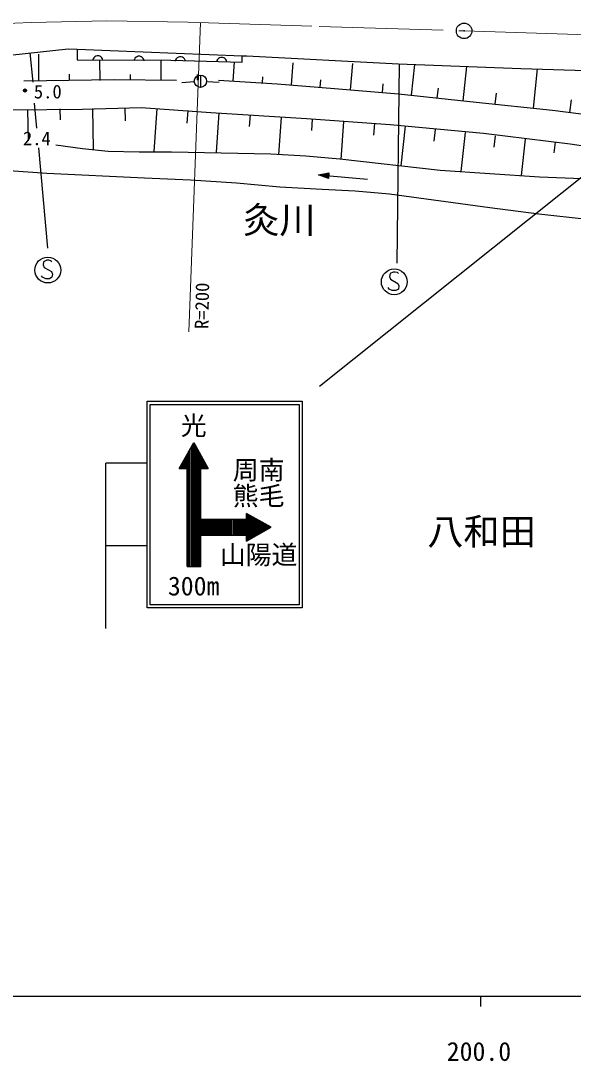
# Model space of a CAD drawing. Units: millimetres, scale not verified. Extents: x 40000 to 680000, y 20000 to 380000.
# Drawn here: x 223540 to 276955, y 198715 to 299430 of the extents above; entities that cross this region are included whole.
import ezdxf
from ezdxf.enums import TextEntityAlignment as Align

# ---------------------------------------------------------------- set-up
doc = ezdxf.new("R2010")
doc.units = ezdxf.units.MM
doc.header["$LTSCALE"] = 1000
doc.linetypes.add('CHAIN', pattern=[18.5, 12, -1.5, 3.5, -1.5])
for name, color, linetype, lineweight in [('M-BGD', 7, 'Continuous', 25), ('M-BGD-EXST', 7, 'Continuous', 25), ('M-BMK', 2, 'CHAIN', 13), ('M-BMK-SRVR', 3, 'Continuous', 25), ('M-STR-HTXT', 7, 'Continuous', 13), ('M-STR-STRC', 7, 'Continuous', 25), ('M-TTL-BAND', 7, 'Continuous', 25)]:
    doc.layers.add(name, color=color, linetype=linetype, lineweight=lineweight)
doc.layers.add('M-BMK-HTXT', color=7, linetype='Continuous')
doc.styles.add('ＭＳ ゴシック', font='')
doc.styles.get('ＭＳ ゴシック').set_extended_font_data('MS Gothic')

msp = doc.modelspace()

# ---------------------------------------------------------------- linework, layer by layer
at = {"layer": 'M-BGD'}
for p, q in [((213750, 295195), (228113, 296705)), ((224412, 296316), (224704, 293474)), ((225292, 293628), (225280, 296191)), ((228113, 296705), (228995, 296671)), ((228995, 296671), (228989, 295655)), ((228995, 296671), (244959, 296048)), ((228989, 295655), (238051, 295612)), ((230527, 295754), (230485, 295635)), ((230588, 295853), (230527, 295754)), ((230689, 295952), (230588, 295853)), ((230790, 296011), (230689, 295952)), ((230911, 296049), (230790, 296011)), ((231071, 296047), (230911, 296049)), ((231190, 296005), (231071, 296047)), ((231198, 293655), (231189, 295625)), ((231289, 295944), (231190, 296005)), ((231388, 295843), (231289, 295944)), ((231447, 295742), (231388, 295843)), ((231485, 295621), (231447, 295742)), ((234518, 295700), (234476, 295581)), ((234579, 295800), (234518, 295700)), ((234681, 295898), (234579, 295800)), ((234782, 295957), (234681, 295898)), ((234902, 295995), (234782, 295957)), ((235062, 295993), (234902, 295995)), ((235182, 295951), (235062, 295993)), ((235281, 295890), (235182, 295951)), ((235379, 295789), (235281, 295890)), ((235438, 295688), (235379, 295789)), ((235476, 295567), (235438, 295688)), ((237104, 293682), (237096, 295545)), ((238051, 295612), (244955, 295439)), ((238510, 295646), (238468, 295527)), ((238571, 295746), (238510, 295646)), ((238672, 295844), (238571, 295746)), ((238773, 295903), (238672, 295844)), ((238894, 295941), (238773, 295903)), ((239054, 295939), (238894, 295941)), ((239173, 295897), (239054, 295939)), ((239272, 295836), (239173, 295897)), ((239371, 295735), (239272, 295836)), ((239429, 295634), (239371, 295735)), ((239468, 295513), (239429, 295634)), ((242501, 295592), (242459, 295473)), ((242562, 295692), (242501, 295592)), ((242664, 295790), (242562, 295692)), ((242764, 295849), (242664, 295790)), ((242885, 295887), (242764, 295849)), ((243045, 295885), (242885, 295887)), ((243164, 295844), (243045, 295885)), ((243264, 295782), (243164, 295844)), ((243362, 295681), (243264, 295782)), ((243421, 295580), (243362, 295681)), ((243459, 295460), (243421, 295580)), ((244083, 293582), (244197, 295450)), ((244955, 295439), (244959, 296048)), ((244959, 296048), (245390, 296031)), ((245390, 296031), (260076, 295250)), ((249714, 293216), (249881, 295377)), ((255431, 292763), (255645, 295305)), ((260076, 295250), (271888, 294819)), ((261311, 292237), (261634, 295193)), ((228245, 293642), (228242, 294278)), ((234151, 293669), (234149, 294244)), ((240625, 293679), (240628, 294224)), ((240908, 294182), (240908, 292982)), ((266320, 291690), (266683, 295009)), ((271888, 294819), (281368, 294511)), ((273106, 290970), (273506, 294766)), ((223815, 293621), (232580, 293756)), ((232580, 293756), (238581, 293689)), ((240310, 293534), (239114, 293438)), ((241507, 293556), (242706, 293504)), ((242669, 293669), (248322, 293324)), ((246909, 293410), (246946, 294011)), ((248322, 293324), (253889, 292892)), ((252497, 293000), (252551, 293703)), ((258516, 292504), (258586, 293332)), ((253889, 292892), (260059, 292374)), ((260059, 292374), (267572, 291553)), ((263816, 291964), (263919, 292905)), ((269417, 291359), (269529, 292420)), ((224839, 291452), (225041, 289024)), ((267572, 291553), (274951, 290776)), ((276638, 290559), (276796, 291786)), ((222617, 290801), (229510, 290888)), ((224186, 290832), (224246, 287800)), ((227325, 290895), (227346, 289838)), ((229510, 290888), (235173, 291050)), ((230464, 290957), (230543, 286996)), ((233604, 291019), (233629, 289754)), ((235173, 291050), (241915, 290565)), ((236678, 290946), (236387, 286768)), ((239686, 290737), (239603, 289536)), ((241915, 290565), (251153, 289971)), ((242695, 290528), (242429, 286704)), ((245704, 290319), (245627, 289207)), ((248713, 290110), (248459, 286461)), ((274951, 290776), (285075, 289474)), ((251153, 289971), (259243, 289378)), ((251721, 289901), (251647, 288824)), ((254730, 289692), (254475, 286014)), ((257739, 289483), (257660, 288344)), ((259243, 289378), (268290, 288540)), ((260694, 289223), (260283, 285380)), ((263595, 288912), (263472, 287764)), ((266496, 288602), (266093, 284840)), ((268290, 288540), (276650, 287515)), ((269397, 288291), (269279, 287185)), ((226922, 287430), (229500, 287068)), ((229500, 287068), (231979, 286824)), ((272298, 287981), (271920, 284444)), ((275199, 287670), (275091, 286654)), ((276650, 287515), (284157, 286378)), ((231979, 286824), (234976, 286742)), ((234976, 286742), (238106, 286760)), ((238106, 286760), (247712, 286565)), ((247712, 286565), (251106, 286357)), ((251106, 286357), (254392, 286055)), ((254392, 286055), (264080, 284984)), ((222412, 284929), (226067, 284668)), ((226067, 284668), (235491, 284214)), ((235491, 284214), (239948, 284023)), ((239948, 284023), (244410, 283729)), ((252316, 284532), (253337, 284722)), ((253288, 284165), (252316, 284532)), ((252316, 284532), (257057, 284111)), ((252595, 284507), (253290, 284646)), ((253255, 284248), (252595, 284507)), ((252755, 284493), (253243, 284570)), ((253222, 284331), (252755, 284493)), ((252994, 284472), (253196, 284494)), ((253189, 284414), (252994, 284472)), ((253196, 284494), (253189, 284414)), ((253243, 284570), (253222, 284331)), ((253290, 284646), (253255, 284248)), ((253337, 284722), (253288, 284165)), ((264080, 284984), (273685, 284333)), ((273685, 284333), (277828, 284174)), ((244410, 283729), (248594, 283369)), ((248594, 283369), (252670, 283119)), ((252670, 283119), (255867, 282959)), ((255867, 282959), (259186, 282691)), ((259186, 282691), (268880, 281355)), ((268880, 281355), (273639, 280728)), ((273639, 280728), (278317, 280215))]:
    msp.add_line(p, q, dxfattribs=at)
for centre, radius in [((240908, 293582), 600), ((223944, 292679), 150), ((223944, 292679), 90), ((223944, 292679), 30)]:
    msp.add_circle(centre, radius, dxfattribs=at)
at = {"layer": 'M-BGD-EXST'}
for p, q in [((260117, 295249), (259907, 275956)), ((225244, 287137), (226120, 277428)), ((225747, 276099), (225697, 275799)), ((226047, 276249), (225747, 276099)), ((226247, 276249), (226047, 276249)), ((226447, 276199), (226247, 276249)), ((226547, 276099), (226447, 276199)), ((225697, 275799), (225797, 275549)), ((225797, 275549), (226497, 275149)), ((226497, 275149), (226597, 274899)), ((259254, 274962), (259204, 274662)), ((259554, 275112), (259254, 274962)), ((259754, 275112), (259554, 275112)), ((259954, 275062), (259754, 275112)), ((260054, 274962), (259954, 275062)), ((225647, 274599), (225547, 274749)), ((225947, 274449), (225647, 274599)), ((226297, 274449), (225947, 274449)), ((226547, 274599), (226297, 274449)), ((226597, 274899), (226547, 274599)), ((259204, 274662), (259304, 274412)), ((259304, 274412), (260004, 274012)), ((260004, 274012), (260104, 273762)), ((259154, 273462), (259054, 273612)), ((259454, 273312), (259154, 273462)), ((259804, 273312), (259454, 273312)), ((260054, 273462), (259804, 273312)), ((260104, 273762), (260054, 273462))]:
    msp.add_line(p, q, dxfattribs=at)
for centre in [(226147, 275299), (259654, 274162)]:
    msp.add_circle(centre, 1250, dxfattribs=at)
at = {"layer": 'M-BMK'}
for p, q in [((217851, 298981), (224526, 299251)), ((224526, 299251), (231861, 299430)), ((231861, 299430), (239682, 299296)), ((239682, 299296), (252389, 298891)), ((252389, 298891), (266406, 298456)), ((266406, 298456), (366728, 295365))]:
    msp.add_line(p, q, dxfattribs=at)
at = {"layer": 'M-BMK-SRVR'}
for radius in [750, 30]:
    msp.add_circle((266406, 298456), radius, dxfattribs=at)
at = {"layer": 'M-STR-HTXT'}
msp.add_line((240930, 299278), (239796, 269313), dxfattribs=at)
at = {"layer": 'M-STR-STRC'}
for p, q in [((288243, 292651), (252416, 264022)), ((235759, 242599), (235759, 262599)), ((235759, 262599), (250759, 262599)), ((236059, 242899), (236059, 262299)), ((236059, 262299), (250459, 262299)), ((250459, 262299), (250459, 242899)), ((250759, 262599), (250759, 242599)), ((238859, 256099), (240259, 258599)), ((239899, 246599), (239899, 257956)), ((240029, 246599), (240029, 258188)), ((240159, 246599), (240159, 258420)), ((240259, 258599), (241659, 256099)), ((240289, 246599), (240289, 258545)), ((240419, 246599), (240419, 258313)), ((240549, 246599), (240549, 258081)), ((240679, 246599), (240679, 257849)), ((239379, 256099), (239379, 257027)), ((239509, 256099), (239509, 257259)), ((239639, 246599), (239639, 257491)), ((239769, 246599), (239769, 257724)), ((240809, 246599), (240809, 257616)), ((240939, 246599), (240939, 257384)), ((241069, 256099), (241069, 257152)), ((241199, 256099), (241199, 256920)), ((235759, 256599), (231759, 256599)), ((231759, 240599), (231759, 256599)), ((238859, 256099), (239639, 256099)), ((238989, 256099), (238989, 256331)), ((239119, 256099), (239119, 256563)), ((239249, 256099), (239249, 256795)), ((240939, 256099), (241659, 256099)), ((241329, 256099), (241329, 256688)), ((241459, 256099), (241459, 256456)), ((241589, 256099), (241589, 256224)), ((245359, 251149), (240939, 251149)), ((241069, 249649), (241069, 251149)), ((241199, 249649), (241199, 251149)), ((241329, 249649), (241329, 251149)), ((241459, 249649), (241459, 251149)), ((241589, 249649), (241589, 251149)), ((241719, 249649), (241719, 251149)), ((241849, 249649), (241849, 251149)), ((241979, 249649), (241979, 251149)), ((242109, 249649), (242109, 251149)), ((242239, 249649), (242239, 251149)), ((242369, 249649), (242369, 251149)), ((242499, 249649), (242499, 251149)), ((242629, 249649), (242629, 251149)), ((242759, 249649), (242759, 251149)), ((242889, 249649), (242889, 251149)), ((243019, 249649), (243019, 251149)), ((243149, 249649), (243149, 251149)), ((243279, 249649), (243279, 251149)), ((243409, 249649), (243409, 251149)), ((243539, 249649), (243539, 251149)), ((243669, 249649), (243669, 251149)), ((243799, 249649), (243799, 251149)), ((243929, 249649), (243929, 251149)), ((244059, 249649), (244059, 251149)), ((244189, 249649), (244189, 251149)), ((244319, 249649), (244319, 251149)), ((244449, 249649), (244449, 251149)), ((244579, 249649), (244579, 251149)), ((244709, 249649), (244709, 251149)), ((244839, 249649), (244839, 251149)), ((244969, 249649), (244969, 251149)), ((245099, 249649), (245099, 251149)), ((245229, 249649), (245229, 251149)), ((245359, 249055), (245359, 251743)), ((247759, 250399), (245359, 251743)), ((245489, 249127), (245489, 251670)), ((245619, 249200), (245619, 251597)), ((245749, 249273), (245749, 251524)), ((245879, 249346), (245879, 251451)), ((246009, 249419), (246009, 251379)), ((246139, 249491), (246139, 251306)), ((246269, 249564), (246269, 251233)), ((246399, 249637), (246399, 251160)), ((246529, 249710), (246529, 251087)), ((246659, 249783), (246659, 251015)), ((246789, 249855), (246789, 250942)), ((246919, 249928), (246919, 250869)), ((247049, 250001), (247049, 250796)), ((245359, 249055), (247759, 250399)), ((247179, 250074), (247179, 250723)), ((247309, 250147), (247309, 250651)), ((247439, 250219), (247439, 250578)), ((247569, 250292), (247569, 250505)), ((247699, 250365), (247699, 250432)), ((240939, 249649), (245359, 249649)), ((235759, 248599), (231759, 248599)), ((239639, 246599), (240939, 246599)), ((250459, 242899), (236059, 242899)), ((250759, 242599), (235759, 242599))]:
    msp.add_line(p, q, dxfattribs=at)
at = {"layer": 'M-TTL-BAND'}
for p, q in [((40000, 205000), (579000, 205000)), ((268000, 205000), (268000, 204000))]:
    msp.add_line(p, q, dxfattribs=at)

# ---------------------------------------------------------------- texts
at = {"layer": 'M-BGD', "style": 'ＭＳ ゴシック'}
for s, p in [('5.0', (224799, 291520)), ('2.4', (223745, 286990))]:
    msp.add_text(s, height=1320, dxfattribs=at).set_placement(p, align=Align.BOTTOM_LEFT)
at = {"layer": 'M-BMK-HTXT', "style": 'ＭＳ ゴシック'}
for s, p in [('灸川', (245043, 278106)), ('八和田', (262846, 247935))]:
    msp.add_text(s, height=2566, dxfattribs=at).set_placement(p, align=Align.BOTTOM_LEFT)
at = {"layer": 'M-STR-HTXT', "style": 'ＭＳ ゴシック'}
msp.add_text('R=200', height=1320, rotation=89, dxfattribs=at).set_placement((242074, 269579), align=Align.BOTTOM_LEFT)
at = {"layer": 'M-STR-STRC', "style": 'ＭＳ ゴシック'}
for s, p in [('光', (239009, 258777)), ('周南', (244035, 254477)), ('熊毛', (244035, 251977)), ('山陽道', (242785, 246277)), ('300m', (237759, 243249))]:
    msp.add_text(s, height=1833, dxfattribs=at).set_placement(p, align=Align.BOTTOM_LEFT)
at = {"layer": 'M-TTL-BAND', "style": 'ＭＳ ゴシック'}
msp.add_text('200.0', height=1833, dxfattribs=at).set_placement((267844, 198195), align=Align.BOTTOM_CENTER)

doc.saveas('drawing.dxf')
